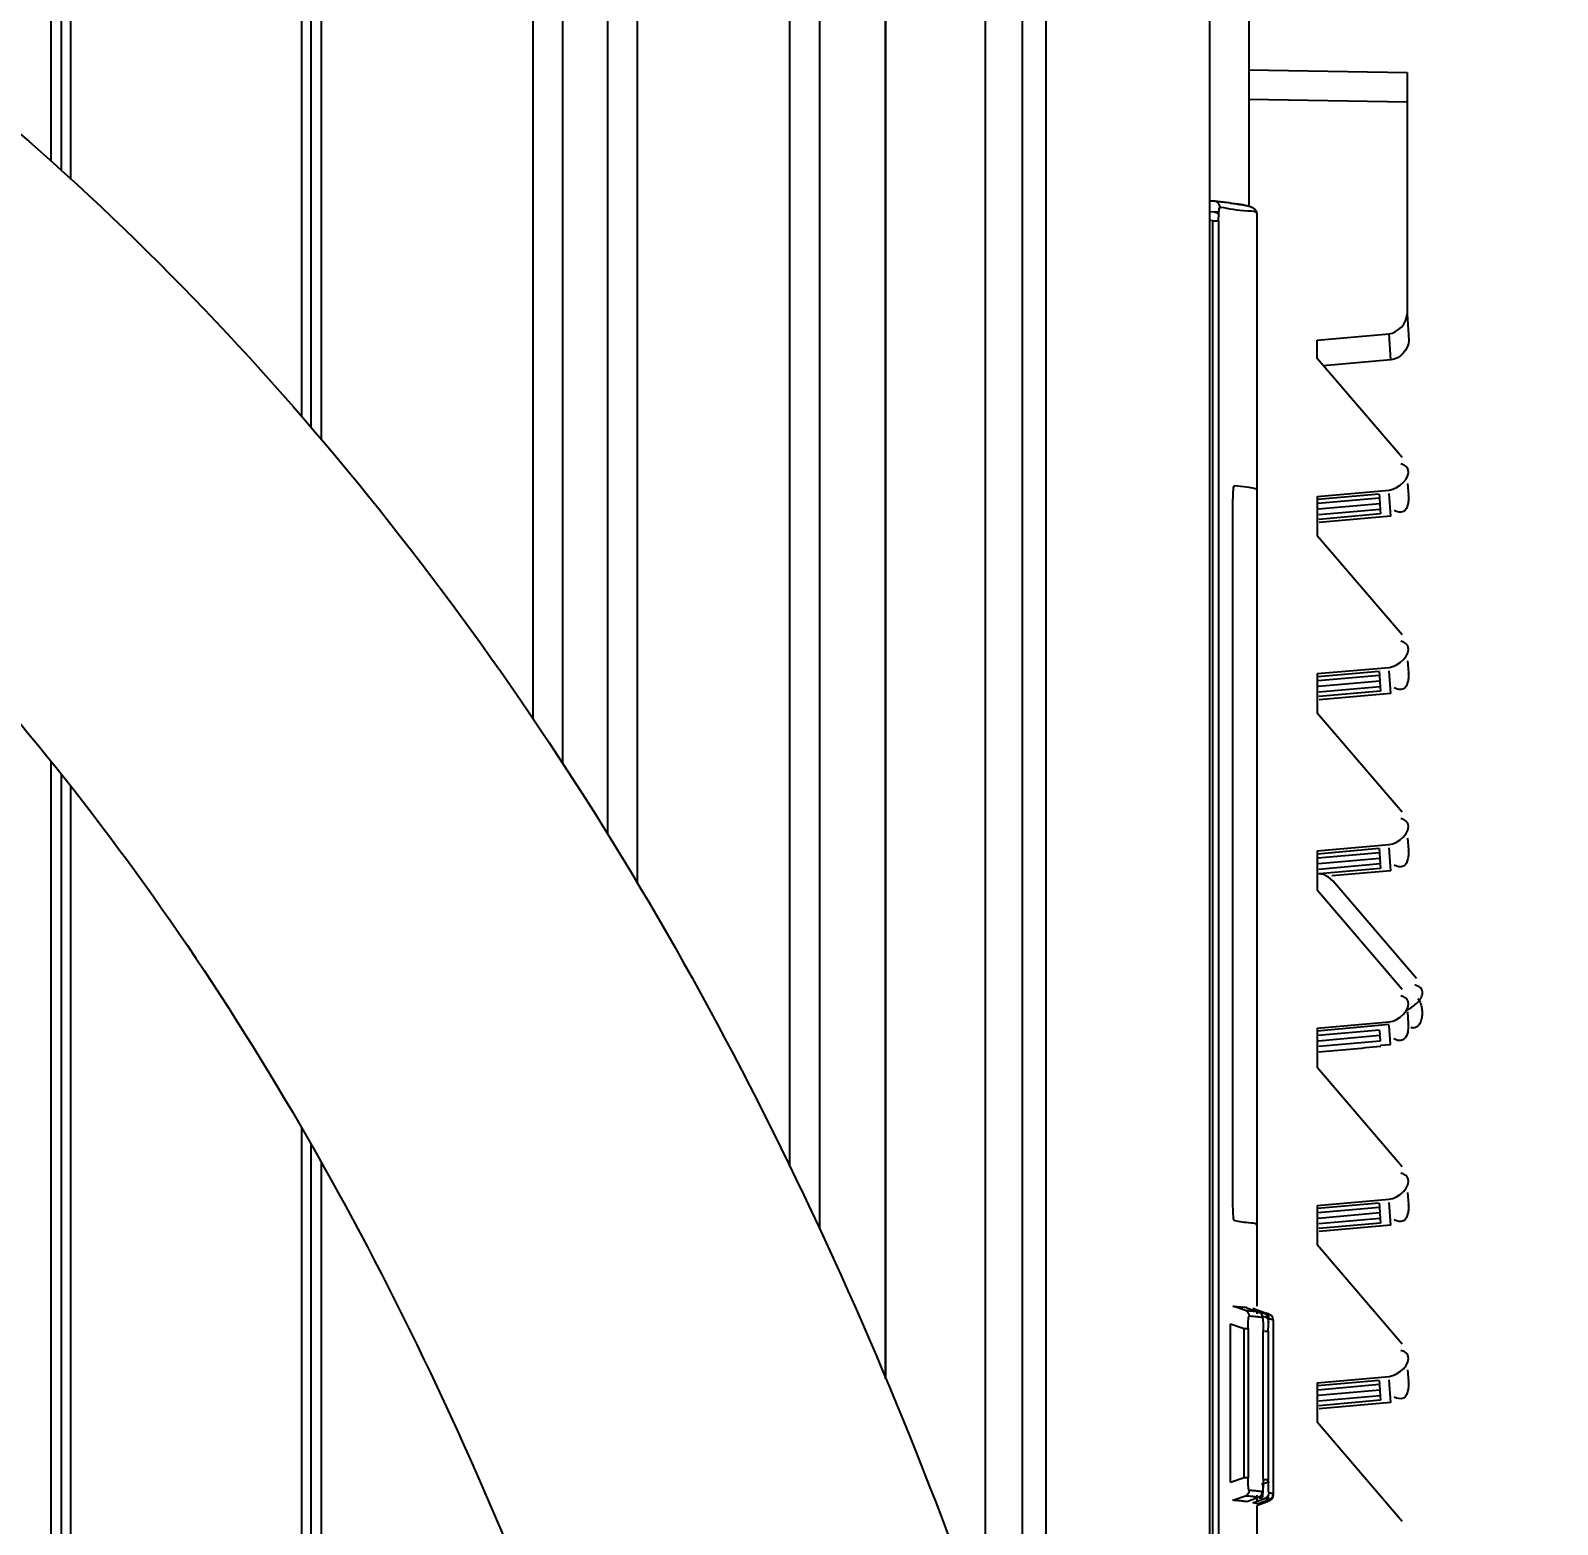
# Model space of a CAD drawing. Header units: millimetres. Extents: x 0 to 10500, y 0 to 7425.
# Drawn here: x 7084.3 to 7161.8, y 5887.9 to 5963.8 of the extents above; entities that cross this region are included whole.
import ezdxf

# ---------------------------------------------------------------- set-up
doc = ezdxf.new("R2010")
doc.units = ezdxf.units.MM
doc.header["$LTSCALE"] = 577.5
doc.layers.get('0').update_dxf_attribs({"linetype": 'CONTINUOUS'})
doc.styles.add('TEXTSTYLE_2', font='txt', dxfattribs={"width": 0.8})
doc.dimstyles.new('DIMSTYLE_1', dxfattribs={"dimtxt": 75, "dimasz": 3.5, "dimexe": 1.5, "dimexo": 1.5, "dimgap": 18.75, "dimtad": 1, "dimdec": 1, "dimtxsty": 'TEXTSTYLE_2', "dimblk": '_FILLED', "dimblk1": '_FILLED', "dimblk2": '_FILLED', "dimcen": 0.09, "dimadec": 1, "dimazin": 2, "dimtp": 0.1, "dimtm": 0.1, "dimtfac": 1, "dimtdec": 1, "dimtofl": 0, "dimtmove": 0, "dimatfit": 3, "dimldrblk": '_FILLED', "dimfxl": 1, "dimtolj": 1, "dimarcsym": 0})

# ---------------------------------------------------------------- blocks, each defined once
blk = doc.blocks.new('_FILLED')
at = {"color": 0, "linetype": 'ByBlock'}
blk.add_solid([(0, 0), (-1, 0.214), (-1, -0.214)], dxfattribs=at)
blk = doc.blocks.new('*D2')
at = {"color": 2, "linetype": 'Continuous', "transparency": 16777216}
for p, q in [((6517.065, 6087.821), (7463.502, 6087.821)), ((7463.502, 6087.821), (7483.752, 6087.821)), ((7482.252, 6087.821), (7482.252, 5215.996)), ((7482.252, 4344.171), (7482.252, 5215.996)), ((7017.542, 4344.171), (7463.502, 4344.171)), ((7463.502, 4344.171), (7483.752, 4344.171))]:
    blk.add_line(p, q, dxfattribs=at)
at = {"color": 2, "linetype": 'Continuous', "transparency": 16777216, "xscale": 3.5, "yscale": 3.5, "zscale": 3.5}
for p, rotation in [((7482.252, 6087.821), 90), ((7482.252, 4344.171), 270)]:
    blk.add_blockref('_FILLED', p, dxfattribs=dict(at, rotation=rotation))
at = {"color": 2, "linetype": 'Continuous', "transparency": 16777216, "insert": (7388.502, 5215.996), "char_height": 75, "width": 360, "attachment_point": 2, "rotation": 90, "line_spacing_factor": 0.9, "style": 'TEXTSTYLE_2'}
blk.add_mtext('(1743)', dxfattribs=at)

msp = doc.modelspace()

# ---------------------------------------------------------------- linework, layer by layer
at = {"color": 6, "linetype": 'Continuous'}
for p, q in [((7085.326, 5957.17), (7085.326, 6002.32)), ((7085.826, 6002.316), (7085.826, 5956.714)), ((7086.326, 5956.259), (7086.326, 6002.274)), ((7098.026, 6002.274), (7098.026, 5944.223)), ((7098.526, 5943.64), (7098.526, 6002.316)), ((7099.026, 6002.32), (7099.026, 5943.057)), ((7109.776, 6002.32), (7109.776, 5928.864)), ((7115.076, 6002.32), (7115.076, 5920.516)), ((7122.832, 5906.109), (7122.832, 6002.32)), ((7124.332, 6002.308), (7124.332, 5902.958)), ((7127.676, 6002.235), (7127.676, 5895.364)), ((7127.689, 5895.333), (7127.689, 6002.231)), ((7132.766, 5882.183), (7132.766, 6002.291)), ((7111.276, 6000.754), (7111.276, 5926.62)), ((7113.576, 6000.754), (7113.576, 5923.007)), ((7146.126, 5961.834), (7154.163, 5961.692)), ((7154.163, 5961.692), (7154.162, 5949.415)), ((7146.126, 5960.345), (7154.162, 5960.203)), ((7144.468, 5955.143), (7144.383, 5955.153)), ((7144.67, 5954.853), (7144.694, 5954.851)), ((7144.955, 5955.088), (7144.836, 5955.102)), ((7144.3, 5835.848), (7144.3, 5954.165)), ((7144.588, 5954.162), (7144.588, 5833.892)), ((7146.533, 5954.526), (7146.533, 5899.023)), ((7154.162, 5949.415), (7154.254, 5948.088)), ((7149.602, 5948.1), (7153.249, 5948.419)), ((7149.602, 5947.166), (7149.602, 5948.1)), ((7153.341, 5947.091), (7153.249, 5948.419)), ((7153.921, 5942.127), (7149.602, 5947.166)), ((7153.341, 5947.091), (7149.923, 5946.792)), ((7149.602, 5940.161), (7153.249, 5940.48)), ((7149.602, 5940.161), (7149.602, 5938.162)), ((7152.748, 5940.275), (7149.613, 5940.001)), ((7152.748, 5940.275), (7152.763, 5940.065)), ((7153.341, 5939.153), (7153.261, 5940.311)), ((7154.252, 5940.219), (7154.21, 5940.814)), ((7152.763, 5940.065), (7149.634, 5939.791)), ((7152.783, 5939.781), (7149.659, 5939.508)), ((7152.802, 5939.498), (7149.684, 5939.224)), ((7152.764, 5940.046), (7152.783, 5939.781)), ((7152.784, 5939.762), (7152.802, 5939.498)), ((7152.804, 5939.478), (7152.818, 5939.268)), ((7152.818, 5939.268), (7149.683, 5938.993)), ((7153.341, 5939.153), (7149.694, 5938.833)), ((7153.921, 5933.122), (7149.602, 5938.162)), ((7154.252, 5931.214), (7154.21, 5931.809)), ((7149.602, 5931.157), (7153.249, 5931.475)), ((7149.602, 5931.157), (7149.602, 5929.157)), ((7152.748, 5931.27), (7149.613, 5930.997)), ((7152.763, 5931.06), (7149.634, 5930.786)), ((7152.748, 5931.27), (7152.763, 5931.06)), ((7152.764, 5931.041), (7152.783, 5930.777)), ((7153.341, 5930.148), (7153.261, 5931.306)), ((7152.783, 5930.777), (7149.659, 5930.503)), ((7152.818, 5930.263), (7149.683, 5929.988)), ((7152.802, 5930.493), (7149.684, 5930.22)), ((7153.341, 5930.148), (7149.694, 5929.828)), ((7152.784, 5930.757), (7152.802, 5930.493)), ((7152.804, 5930.473), (7152.818, 5930.263)), ((7153.921, 5924.117), (7149.602, 5929.157)), ((7085.326, 5845.129), (7085.326, 5926.674)), ((7085.826, 5926.056), (7085.826, 5844.191)), ((7086.326, 5843.243), (7086.326, 5925.438)), ((7149.602, 5922.152), (7153.249, 5922.47)), ((7152.748, 5922.266), (7149.616, 5921.992)), ((7152.748, 5922.266), (7152.763, 5922.055)), ((7153.341, 5921.143), (7153.261, 5922.301)), ((7154.252, 5922.209), (7154.21, 5922.804)), ((7149.602, 5922.152), (7149.602, 5920.152)), ((7152.763, 5922.055), (7149.634, 5921.781)), ((7152.783, 5921.772), (7149.659, 5921.498)), ((7152.802, 5921.488), (7149.684, 5921.215)), ((7152.764, 5922.036), (7152.783, 5921.772)), ((7152.784, 5921.752), (7152.802, 5921.488)), ((7149.921, 5920.946), (7149.641, 5920.989)), ((7152.818, 5921.258), (7149.704, 5920.985)), ((7150.178, 5920.826), (7149.921, 5920.946)), ((7150.392, 5920.639), (7150.178, 5920.826)), ((7153.341, 5921.143), (7150.352, 5920.881)), ((7152.804, 5921.468), (7152.818, 5921.258)), ((7153.921, 5915.112), (7149.602, 5920.152)), ((7154.645, 5915.677), (7150.392, 5920.639)), ((7154.239, 5913.391), (7154.197, 5913.986)), ((7149.602, 5913.147), (7153.249, 5913.465)), ((7149.602, 5913.147), (7149.602, 5911.147)), ((7149.604, 5913.018), (7153.257, 5913.347)), ((7152.763, 5913.051), (7149.634, 5912.776)), ((7152.764, 5913.031), (7152.783, 5912.767)), ((7153.328, 5912.325), (7153.262, 5913.278)), ((7152.783, 5912.767), (7149.659, 5912.493)), ((7152.802, 5912.483), (7149.684, 5912.21)), ((7152.784, 5912.747), (7152.802, 5912.483)), ((7152.816, 5912.28), (7153.328, 5912.325)), ((7152.816, 5912.29), (7152.816, 5912.28)), ((7153.921, 5906.107), (7149.602, 5911.147)), ((7098.026, 5908.092), (7098.026, 5815.065)), ((7098.526, 5813.445), (7098.526, 5907.211)), ((7099.026, 5906.33), (7099.026, 5811.641)), ((7149.602, 5904.142), (7153.249, 5904.46)), ((7154.252, 5904.199), (7154.21, 5904.794)), ((7149.602, 5904.142), (7149.602, 5902.142)), ((7152.748, 5904.256), (7149.613, 5903.982)), ((7152.763, 5904.046), (7149.634, 5903.771)), ((7152.783, 5903.762), (7149.659, 5903.488)), ((7152.748, 5904.256), (7152.763, 5904.046)), ((7152.764, 5904.026), (7152.783, 5903.762)), ((7152.784, 5903.742), (7152.802, 5903.478)), ((7153.341, 5903.133), (7153.261, 5904.291)), ((7152.818, 5903.248), (7149.683, 5902.974)), ((7152.802, 5903.478), (7149.684, 5903.205)), ((7153.341, 5903.133), (7149.694, 5902.814)), ((7152.804, 5903.459), (7152.818, 5903.248)), ((7153.921, 5897.102), (7149.602, 5902.142)), ((7146.021, 5898.794), (7145.956, 5898.8)), ((7146.208, 5898.776), (7146.174, 5898.78)), ((7146.505, 5898.857), (7147.111, 5898.636)), ((7146.533, 5898.856), (7146.533, 5898.636)), ((7147.125, 5898.631), (7147.113, 5898.636)), ((7145.206, 5890.073), (7145.206, 5898.134)), ((7145.893, 5890.312), (7145.893, 5897.891)), ((7146.089, 5897.888), (7146.089, 5890.31)), ((7146.864, 5890.265), (7146.864, 5897.769)), ((7147.117, 5897.754), (7147.117, 5890.199)), ((7147.373, 5897.66), (7147.373, 5890.129)), ((7149.602, 5895.137), (7153.249, 5895.456)), ((7149.602, 5895.137), (7149.602, 5893.137)), ((7152.748, 5895.251), (7149.613, 5894.977)), ((7152.748, 5895.251), (7152.763, 5895.041)), ((7153.341, 5894.128), (7153.261, 5895.287)), ((7154.252, 5895.194), (7154.21, 5895.789)), ((7152.763, 5895.041), (7149.634, 5894.767)), ((7152.783, 5894.757), (7149.659, 5894.483)), ((7152.802, 5894.473), (7149.684, 5894.2)), ((7152.764, 5895.021), (7152.783, 5894.757)), ((7152.784, 5894.737), (7152.802, 5894.473)), ((7152.804, 5894.454), (7152.818, 5894.244)), ((7152.818, 5894.244), (7149.683, 5893.969)), ((7153.341, 5894.128), (7149.694, 5893.809)), ((7153.921, 5888.097), (7149.602, 5893.137)), ((7146.533, 5889.424), (7146.533, 5889.142)), ((7146.652, 5888.946), (7147.111, 5889.113)), ((7146.754, 5889.293), (7146.823, 5889.302)), ((7147.125, 5889.118), (7147.113, 5889.113)), ((7147.246, 5889.522), (7147.231, 5889.526)), ((7146.533, 5888.893), (7146.533, 5883.722))]:
    msp.add_line(p, q, dxfattribs=at)
at = {"color": 7, "linetype": 'Continuous'}
for p, q in [((7134.626, 6001.556), (7134.626, 5876.682)), ((7135.816, 6001.565), (7135.816, 5872.881)), ((7144.126, 6001.499), (7144.126, 5837.036)), ((7146.126, 6000.257), (7146.126, 5954.897))]:
    msp.add_line(p, q, dxfattribs=at)
at = {"color": 2, "linetype": 'Continuous'}
for p, q in [((7144.383, 5955.153), (7144.126, 5955.162)), ((7144.404, 5955.151), (7144.383, 5955.153)), ((7144.527, 5955.109), (7144.404, 5955.151)), ((7144.632, 5955), (7144.527, 5955.109)), ((7144.629, 5954.764), (7144.67, 5954.853)), ((7144.67, 5954.853), (7144.632, 5955)), ((7144.126, 5954.624), (7144.383, 5954.615)), ((7144.3, 5954.165), (7144.126, 5954.171)), ((7144.3, 5954.165), (7144.588, 5954.162)), ((7144.383, 5954.615), (7144.527, 5954.571)), ((7144.527, 5954.571), (7144.632, 5954.462)), ((7144.588, 5954.162), (7144.599, 5954.505)), ((7144.599, 5954.505), (7144.629, 5954.764)), ((7145.315, 5939.823), (7145.327, 5940.268)), ((7145.327, 5940.268), (7145.357, 5940.597)), ((7145.357, 5940.597), (7145.398, 5940.713)), ((7145.315, 5904.259), (7145.315, 5939.823)), ((7145.327, 5903.813), (7145.315, 5904.259)), ((7145.357, 5903.479), (7145.327, 5903.813)), ((7145.399, 5903.354), (7145.357, 5903.479)), ((7145.956, 5898.8), (7145.325, 5899.023)), ((7145.956, 5898.8), (7146.057, 5898.737)), ((7146.033, 5898.949), (7146.626, 5898.73)), ((7146.057, 5898.737), (7146.127, 5898.639)), ((7146.097, 5898.203), (7146.119, 5898.436)), ((7146.119, 5898.436), (7146.152, 5898.519)), ((7146.127, 5898.639), (7146.152, 5898.518)), ((7146.948, 5898.678), (7146.332, 5898.901)), ((7146.507, 5898.856), (7146.521, 5898.851)), ((7146.567, 5898.826), (7146.994, 5898.671)), ((7147.17, 5898.557), (7146.567, 5898.779)), ((7146.73, 5898.664), (7146.626, 5898.73)), ((7146.799, 5898.565), (7146.73, 5898.664)), ((7146.823, 5898.448), (7146.799, 5898.565)), ((7146.811, 5898.534), (7146.948, 5898.485)), ((7146.823, 5898.447), (7146.843, 5898.36)), ((7146.843, 5898.36), (7146.858, 5898.112)), ((7146.948, 5898.678), (7147.05, 5898.616)), ((7147.053, 5898.42), (7146.948, 5898.485)), ((7147.05, 5898.616), (7147.12, 5898.517)), ((7147.121, 5898.321), (7147.053, 5898.42)), ((7147.12, 5898.517), (7147.145, 5898.397)), ((7147.145, 5898.203), (7147.121, 5898.321)), ((7147.121, 5898.078), (7147.131, 5898.314)), ((7147.131, 5898.314), (7147.145, 5898.397)), ((7147.274, 5898.542), (7147.17, 5898.608)), ((7147.343, 5898.443), (7147.274, 5898.542)), ((7147.367, 5898.326), (7147.343, 5898.443)), ((7147.367, 5898.326), (7147.37, 5898.238)), ((7147.37, 5898.238), (7147.373, 5897.994)), ((7145.206, 5898.134), (7145.893, 5897.891)), ((7145.893, 5897.891), (7146.089, 5897.888)), ((7146.089, 5897.888), (7146.097, 5898.203)), ((7146.858, 5898.112), (7146.864, 5897.769)), ((7146.92, 5897.757), (7147.117, 5897.754)), ((7147.117, 5897.754), (7147.121, 5898.078)), ((7147.373, 5897.66), (7147.368, 5897.66)), ((7147.373, 5897.994), (7147.373, 5897.66)), ((7145.893, 5890.312), (7145.206, 5890.073)), ((7146.089, 5890.31), (7145.893, 5890.312)), ((7146.097, 5889.994), (7146.089, 5890.31)), ((7146.12, 5889.757), (7146.097, 5889.994)), ((7146.152, 5889.669), (7146.12, 5889.757)), ((7146.772, 5889.977), (7147.176, 5890.126)), ((7146.858, 5889.923), (7146.843, 5889.68)), ((7146.864, 5890.265), (7146.858, 5889.923)), ((7146.858, 5889.637), (7146.864, 5889.98)), ((7147.117, 5890.199), (7146.92, 5890.201)), ((7147.121, 5889.873), (7147.117, 5890.199)), ((7147.131, 5889.633), (7147.121, 5889.873)), ((7147.368, 5890.128), (7147.373, 5890.129)), ((7147.373, 5890.129), (7147.37, 5889.556)), ((7145.325, 5889.168), (7145.956, 5889.387)), ((7146.06, 5889.453), (7145.956, 5889.387)), ((7146.626, 5889.315), (7146.033, 5889.093)), ((7146.128, 5889.552), (7146.06, 5889.453)), ((7146.152, 5889.669), (7146.128, 5889.552)), ((7146.332, 5889.045), (7146.948, 5889.264)), ((7146.392, 5889.032), (7146.383, 5889.034)), ((7147.17, 5889.192), (7146.567, 5888.97)), ((7146.567, 5888.923), (7147.17, 5889.142)), ((7146.626, 5889.315), (7146.727, 5889.378)), ((7146.948, 5889.071), (7146.644, 5888.961)), ((7146.727, 5889.378), (7146.797, 5889.477)), ((7146.797, 5889.477), (7146.823, 5889.597)), ((7146.843, 5889.68), (7146.823, 5889.598)), ((7146.823, 5889.302), (7146.843, 5889.389)), ((7146.843, 5889.389), (7146.858, 5889.637)), ((7147.053, 5889.329), (7146.948, 5889.264)), ((7146.948, 5889.071), (7147.05, 5889.133)), ((7147.05, 5889.133), (7147.12, 5889.232)), ((7147.121, 5889.428), (7147.053, 5889.329)), ((7147.12, 5889.232), (7147.145, 5889.352)), ((7147.145, 5889.546), (7147.121, 5889.428)), ((7147.145, 5889.545), (7147.131, 5889.633)), ((7147.17, 5889.192), (7147.272, 5889.255)), ((7147.274, 5889.207), (7147.17, 5889.142)), ((7147.272, 5889.255), (7147.342, 5889.353)), ((7147.343, 5889.306), (7147.274, 5889.207)), ((7147.342, 5889.353), (7147.367, 5889.474)), ((7147.367, 5889.423), (7147.343, 5889.306)), ((7147.37, 5889.556), (7147.367, 5889.474))]:
    msp.add_line(p, q, dxfattribs=at)
at = {"color": 6, "linetype": 'Continuous'}
for centre, radius, start, end in [((7140.239, 5916.041), 39.331, 82.78131, 83.92143), ((7140.041, 5914.309), 41.073, 83.29626, 83.81222), ((7142.629, 6001.962), 47.379, 272.12163, 272.35248), ((7143.934, 5875.617), 23.271, 84.47686, 84.85399), ((7144.317, 5877.631), 20.968, 84.28727, 84.97981), ((7144.762, 5881.957), 16.619, 83.55251, 84.32781), ((7145.276, 5886.575), 11.973, 82.90992, 83.51843), ((7145.387, 5887.47), 11.071, 82.54921, 82.90684), ((7146.72, 5897.415), 1.283, 75.06109, 76.37447), ((7143.858, 5865.997), 23.484, 84.25665, 84.87498), ((7143.754, 5862.792), 26.984, 84.36447, 84.90263), ((7144.564, 5873.009), 16.436, 83.47816, 84.26138), ((7145.076, 5877.51), 11.907, 82.86806, 83.46542), ((7145.371, 5879.872), 9.526, 82.42879, 82.86064), ((7145.288, 5901.078), 11.876, 276.58596, 277.09157), ((7146.525, 5891.178), 2.15, 281.35194, 282.59418), ((7146.635, 5890.685), 1.644, 282.60787, 283.63384), ((7146.72, 5890.334), 1.283, 283.62553, 284.93891)]:
    msp.add_arc(centre, radius, start, end, dxfattribs=at)
at = {"color": 2, "linetype": 'Continuous'}
for centre, radius, start, end in [((7144.551, 5887.677), 11.368, 82.78713, 83.54365), ((7144.85, 5890.064), 8.963, 82.41689, 82.76962), ((7143.217, 5865.121), 24.139, 84.35166, 84.9903), ((7143.957, 5872.578), 16.646, 83.54141, 84.35774), ((7144.61, 5878.333), 10.853, 82.46888, 83.55267), ((7145.895, 5886.828), 2.259, 77.54295, 78.84592)]:
    msp.add_arc(centre, radius, start, end, dxfattribs=at)
at = {"color": 7, "linetype": 'Continuous'}
for points, knots in [([(7032.354, 5981.579), (7040.595, 5981.51), (7056.655, 5977.488), (7078.328, 5964.144), (7097.531, 5946.019), (7113.978, 5923.793), (7127.036, 5898.467), (7136.838, 5871.372), (7143.601, 5843.454), (7148.357, 5805.143), (7146.868, 5775.479), (7143.483, 5756.285)], [0, 0, 0, 0, 0.1, 0.2, 0.3, 0.4, 0.5, 0.6, 0.7, 0.8, 1, 1, 1, 1]), ([(7032.178, 5960.579), (7037.094, 5960.538), (7047.828, 5958.084), (7065.294, 5947.511), (7081.676, 5932.08), (7096.012, 5912.749), (7107.691, 5890.152), (7116.688, 5865.317), (7122.901, 5839.655), (7127.254, 5804.601), (7125.88, 5777.383), (7122.803, 5759.931)], [0, 0, 0, 0, 0.1, 0.2, 0.3, 0.4, 0.5, 0.6, 0.7, 0.8, 1, 1, 1, 1]), ([(6975.103, 5931.661), (6982.624, 5929.303), (6998.304, 5923.281), (7021.566, 5910.84), (7044.778, 5894.587), (7066.078, 5874.321), (7083.696, 5849.888), (7096.67, 5822.317), (7104.347, 5792.052), (7104.212, 5770.719), (7102.336, 5760.079)], [0, 0, 0, 0, 0.115992, 0.242279, 0.368565, 0.494852, 0.621139, 0.747426, 0.873713, 1, 1, 1, 1])]:
    msp.add_open_spline(points, degree=3, knots=knots, dxfattribs=at)
at = {"color": 6, "linetype": 'Continuous'}
for points, knots in [([(7144.694, 5954.851), (7145.155, 5954.801), (7145.572, 5954.63), (7146.533, 5954.68), (7146.533, 5954.519)], [0, 0, 0, 0, 0.741808, 1, 1, 1, 1]), ([(7146.037, 5954.916), (7145.897, 5954.951), (7145.536, 5955.013), (7145.174, 5955.061), (7144.955, 5955.088)], [0, 0, 0, 0, 0.395504, 1, 1, 1, 1]), ([(7145.182, 5955.061), (7145.278, 5955.048), (7145.458, 5955.025), (7145.638, 5954.997), (7145.721, 5954.982)], [0, 0, 0, 0, 0.535426, 1, 1, 1, 1]), ([(7145.721, 5954.982), (7145.836, 5954.962), (7146.033, 5954.924), (7146.233, 5954.877), (7146.309, 5954.838)], [0, 0, 0, 0, 0.577843, 1, 1, 1, 1]), ([(7146.309, 5954.838), (7146.362, 5954.809), (7146.48, 5954.735), (7146.533, 5954.594), (7146.533, 5954.519)], [0, 0, 0, 0, 0.450037, 1, 1, 1, 1]), ([(7154.197, 5941.566), (7154.171, 5941.623), (7154.065, 5941.736), (7153.924, 5941.786), (7153.842, 5941.807)], [0, 0, 0, 0, 0.425862, 1, 1, 1, 1]), ([(7154.225, 5940.219), (7154.233, 5940.142), (7154.238, 5939.989), (7154.221, 5939.838), (7154.205, 5939.765)], [0, 0, 0, 0, 0.510771, 1, 1, 1, 1]), ([(7154.205, 5939.765), (7154.173, 5939.621), (7154.032, 5939.271), (7153.645, 5939.357), (7153.509, 5939.437)], [0, 0, 0, 0, 0.482965, 1, 1, 1, 1]), ([(7154.197, 5932.561), (7154.171, 5932.618), (7154.065, 5932.732), (7153.924, 5932.782), (7153.842, 5932.802)], [0, 0, 0, 0, 0.425862, 1, 1, 1, 1]), ([(7154.225, 5931.214), (7154.233, 5931.137), (7154.238, 5930.985), (7154.221, 5930.833), (7154.205, 5930.76)], [0, 0, 0, 0, 0.510771, 1, 1, 1, 1]), ([(7154.205, 5930.76), (7154.173, 5930.616), (7154.032, 5930.266), (7153.645, 5930.352), (7153.509, 5930.432)], [0, 0, 0, 0, 0.482965, 1, 1, 1, 1]), ([(7154.197, 5923.556), (7154.171, 5923.613), (7154.065, 5923.727), (7153.924, 5923.777), (7153.842, 5923.797)], [0, 0, 0, 0, 0.425862, 1, 1, 1, 1]), ([(7154.205, 5921.755), (7154.173, 5921.611), (7154.032, 5921.262), (7153.645, 5921.347), (7153.509, 5921.427)], [0, 0, 0, 0, 0.482965, 1, 1, 1, 1]), ([(7154.225, 5922.209), (7154.233, 5922.132), (7154.238, 5921.98), (7154.221, 5921.828), (7154.205, 5921.755)], [0, 0, 0, 0, 0.510771, 1, 1, 1, 1]), ([(7154.667, 5915.302), (7154.651, 5915.309), (7154.615, 5915.321), (7154.579, 5915.33), (7154.561, 5915.335)], [0, 0, 0, 0, 0.48218, 1, 1, 1, 1]), ([(7154.913, 5915.115), (7154.89, 5915.155), (7154.817, 5915.235), (7154.722, 5915.282), (7154.667, 5915.302)], [0, 0, 0, 0, 0.444356, 1, 1, 1, 1]), ([(7154.197, 5914.552), (7154.171, 5914.608), (7154.065, 5914.722), (7153.924, 5914.772), (7153.842, 5914.792)], [0, 0, 0, 0, 0.425862, 1, 1, 1, 1]), ([(7154.412, 5914.217), (7154.491, 5914.27), (7154.638, 5914.386), (7154.762, 5914.526), (7154.815, 5914.6)], [0, 0, 0, 0, 0.509841, 1, 1, 1, 1]), ([(7154.717, 5914.648), (7154.779, 5914.575), (7154.871, 5914.383), (7154.91, 5914.178), (7154.92, 5914.067)], [0, 0, 0, 0, 0.463069, 1, 1, 1, 1]), ([(7154.815, 5914.6), (7154.872, 5914.681), (7154.964, 5914.843), (7154.953, 5915.043), (7154.913, 5915.115)], [0, 0, 0, 0, 0.546318, 1, 1, 1, 1]), ([(7154.124, 5914.071), (7154.173, 5914.088), (7154.273, 5914.132), (7154.366, 5914.187), (7154.412, 5914.217)], [0, 0, 0, 0, 0.486253, 1, 1, 1, 1]), ([(7154.92, 5914.067), (7154.927, 5913.984), (7154.929, 5913.819), (7154.906, 5913.656), (7154.887, 5913.578)], [0, 0, 0, 0, 0.510418, 1, 1, 1, 1]), ([(7154.211, 5913.036), (7154.195, 5912.912), (7154.146, 5912.681), (7153.936, 5912.525), (7153.834, 5912.516)], [0, 0, 0, 0, 0.551143, 1, 1, 1, 1]), ([(7154.213, 5913.391), (7154.219, 5913.331), (7154.226, 5913.213), (7154.218, 5913.094), (7154.211, 5913.036)], [0, 0, 0, 0, 0.506075, 1, 1, 1, 1]), ([(7154.496, 5913.155), (7154.473, 5913.155), (7154.424, 5913.16), (7154.376, 5913.173), (7154.351, 5913.181)], [0, 0, 0, 0, 0.473498, 1, 1, 1, 1]), ([(7154.887, 5913.578), (7154.86, 5913.471), (7154.791, 5913.269), (7154.589, 5913.156), (7154.496, 5913.155)], [0, 0, 0, 0, 0.545318, 1, 1, 1, 1]), ([(7153.644, 5912.545), (7153.62, 5912.553), (7153.571, 5912.574), (7153.523, 5912.6), (7153.499, 5912.614)], [0, 0, 0, 0, 0.473308, 1, 1, 1, 1]), ([(7153.834, 5912.516), (7153.804, 5912.514), (7153.739, 5912.517), (7153.677, 5912.533), (7153.644, 5912.545)], [0, 0, 0, 0, 0.465754, 1, 1, 1, 1]), ([(7154.197, 5905.547), (7154.171, 5905.603), (7154.065, 5905.717), (7153.924, 5905.767), (7153.842, 5905.787)], [0, 0, 0, 0, 0.425862, 1, 1, 1, 1]), ([(7154.205, 5903.746), (7154.173, 5903.602), (7154.032, 5903.252), (7153.645, 5903.337), (7153.509, 5903.417)], [0, 0, 0, 0, 0.482965, 1, 1, 1, 1]), ([(7154.225, 5904.199), (7154.233, 5904.122), (7154.238, 5903.97), (7154.221, 5903.818), (7154.205, 5903.746)], [0, 0, 0, 0, 0.510771, 1, 1, 1, 1]), ([(7146.626, 5898.73), (7146.561, 5898.738), (7146.422, 5898.755), (7146.282, 5898.769), (7146.208, 5898.776)], [0, 0, 0, 0, 0.465878, 1, 1, 1, 1]), ([(7147.022, 5898.662), (7147.01, 5898.665), (7146.986, 5898.671), (7146.961, 5898.676), (7146.948, 5898.678)], [0, 0, 0, 0, 0.47781, 1, 1, 1, 1]), ([(7146.948, 5898.485), (7146.98, 5898.492), (7147.035, 5898.504), (7147.09, 5898.52), (7147.114, 5898.529)], [0, 0, 0, 0, 0.5675, 1, 1, 1, 1]), ([(7147.113, 5898.636), (7147.103, 5898.639), (7147.083, 5898.646), (7147.062, 5898.652), (7147.051, 5898.655)], [0, 0, 0, 0, 0.465253, 1, 1, 1, 1]), ([(7147.17, 5898.608), (7147.164, 5898.612), (7147.149, 5898.621), (7147.133, 5898.628), (7147.125, 5898.631)], [0, 0, 0, 0, 0.437733, 1, 1, 1, 1]), ([(7147.145, 5898.397), (7147.163, 5898.393), (7147.198, 5898.386), (7147.232, 5898.377), (7147.248, 5898.373)], [0, 0, 0, 0, 0.533214, 1, 1, 1, 1]), ([(7147.248, 5898.373), (7147.261, 5898.369), (7147.286, 5898.362), (7147.311, 5898.354), (7147.322, 5898.349)], [0, 0, 0, 0, 0.544138, 1, 1, 1, 1]), ([(7147.322, 5898.349), (7147.331, 5898.346), (7147.346, 5898.339), (7147.361, 5898.33), (7147.367, 5898.326)], [0, 0, 0, 0, 0.562305, 1, 1, 1, 1]), ([(7154.197, 5896.542), (7154.171, 5896.599), (7154.065, 5896.712), (7153.924, 5896.762), (7153.842, 5896.782)], [0, 0, 0, 0, 0.425862, 1, 1, 1, 1]), ([(7154.225, 5895.195), (7154.233, 5895.117), (7154.238, 5894.965), (7154.221, 5894.813), (7154.205, 5894.741)], [0, 0, 0, 0, 0.510771, 1, 1, 1, 1]), ([(7154.205, 5894.741), (7154.173, 5894.597), (7154.032, 5894.247), (7153.645, 5894.332), (7153.509, 5894.412)], [0, 0, 0, 0, 0.482965, 1, 1, 1, 1]), ([(7146.823, 5889.598), (7146.758, 5889.606), (7146.619, 5889.623), (7146.479, 5889.638), (7146.404, 5889.645)], [0, 0, 0, 0, 0.465871, 1, 1, 1, 1]), ([(7146.948, 5889.264), (7146.982, 5889.257), (7147.042, 5889.243), (7147.1, 5889.226), (7147.125, 5889.216)], [0, 0, 0, 0, 0.575878, 1, 1, 1, 1]), ([(7147.113, 5889.113), (7147.103, 5889.11), (7147.083, 5889.103), (7147.062, 5889.097), (7147.051, 5889.094)], [0, 0, 0, 0, 0.465253, 1, 1, 1, 1]), ([(7147.125, 5889.216), (7147.133, 5889.212), (7147.149, 5889.205), (7147.164, 5889.197), (7147.17, 5889.192)], [0, 0, 0, 0, 0.562234, 1, 1, 1, 1]), ([(7147.17, 5889.142), (7147.164, 5889.137), (7147.149, 5889.128), (7147.133, 5889.121), (7147.125, 5889.118)], [0, 0, 0, 0, 0.437733, 1, 1, 1, 1]), ([(7147.231, 5889.526), (7147.217, 5889.529), (7147.189, 5889.536), (7147.16, 5889.542), (7147.145, 5889.545)], [0, 0, 0, 0, 0.473525, 1, 1, 1, 1]), ([(7147.367, 5889.474), (7147.353, 5889.485), (7147.313, 5889.503), (7147.272, 5889.515), (7147.246, 5889.522)], [0, 0, 0, 0, 0.39567, 1, 1, 1, 1])]:
    msp.add_open_spline(points, degree=3, knots=knots, dxfattribs=at)
for points in [[(7153.249, 5948.419), (7153.698, 5948.458), (7154.162, 5948.964), (7154.162, 5949.415)], [(7154.254, 5948.088), (7154.254, 5947.637), (7153.79, 5947.131), (7153.341, 5947.091)], [(7153.249, 5940.48), (7153.728, 5940.522), (7154.396, 5941.129), (7154.197, 5941.566)], [(7153.249, 5931.475), (7153.728, 5931.517), (7154.396, 5932.124), (7154.197, 5932.561)], [(7153.249, 5922.47), (7153.728, 5922.512), (7154.396, 5923.119), (7154.197, 5923.556)], [(7153.249, 5913.465), (7153.728, 5913.507), (7154.396, 5914.114), (7154.197, 5914.552)], [(7152.826, 5912.211), (7151.778, 5912.118), (7150.729, 5912.02), (7149.68, 5911.928)], [(7153.249, 5904.46), (7153.728, 5904.502), (7154.396, 5905.109), (7154.197, 5905.547)], [(7153.249, 5895.456), (7153.728, 5895.497), (7154.396, 5896.104), (7154.197, 5896.542)]]:
    msp.add_open_spline(points, degree=3, dxfattribs=at)
at = {"color": 2, "linetype": 'Continuous'}
for points, knots in [([(7145.398, 5940.713), (7145.609, 5940.693), (7145.946, 5940.657), (7146.284, 5940.607), (7146.407, 5940.573)], [0, 0, 0, 0, 0.622294, 1, 1, 1, 1]), ([(7146.407, 5940.573), (7146.44, 5940.564), (7146.483, 5940.552), (7146.533, 5940.518), (7146.533, 5940.503)], [0, 0, 0, 0, 0.681481, 1, 1, 1, 1]), ([(7146.533, 5903.144), (7146.533, 5903.245), (7145.948, 5903.242), (7145.683, 5903.328), (7145.399, 5903.354)], [0, 0, 0, 0, 0.260956, 1, 1, 1, 1]), ([(7145.325, 5899.023), (7145.415, 5899.016), (7145.583, 5899), (7145.75, 5898.982), (7145.829, 5898.974)], [0, 0, 0, 0, 0.53146, 1, 1, 1, 1]), ([(7146.332, 5898.901), (7146.352, 5898.897), (7146.389, 5898.889), (7146.426, 5898.88), (7146.443, 5898.876)], [0, 0, 0, 0, 0.534553, 1, 1, 1, 1]), ([(7146.443, 5898.876), (7146.454, 5898.873), (7146.476, 5898.867), (7146.497, 5898.86), (7146.507, 5898.856)], [0, 0, 0, 0, 0.535782, 1, 1, 1, 1]), ([(7146.521, 5898.851), (7146.523, 5898.85), (7146.529, 5898.848), (7146.534, 5898.845), (7146.537, 5898.844)], [0, 0, 0, 0, 0.516218, 1, 1, 1, 1]), ([(7146.537, 5898.844), (7146.542, 5898.841), (7146.553, 5898.836), (7146.563, 5898.829), (7146.567, 5898.826)], [0, 0, 0, 0, 0.550926, 1, 1, 1, 1]), ([(7146.443, 5889.02), (7146.434, 5889.022), (7146.418, 5889.026), (7146.401, 5889.03), (7146.392, 5889.032)], [0, 0, 0, 0, 0.481646, 1, 1, 1, 1]), ([(7146.537, 5888.988), (7146.523, 5888.994), (7146.492, 5889.006), (7146.461, 5889.015), (7146.443, 5889.02)], [0, 0, 0, 0, 0.437856, 1, 1, 1, 1]), ([(7146.567, 5888.97), (7146.563, 5888.973), (7146.553, 5888.98), (7146.542, 5888.985), (7146.537, 5888.988)], [0, 0, 0, 0, 0.449094, 1, 1, 1, 1])]:
    msp.add_open_spline(points, degree=3, knots=knots, dxfattribs=at)

# ---------------------------------------------------------------- dimensions: what is measured, and where the dimension line sits
dim = msp.add_linear_dim(base=(7482.252, 6087.821), p1=(7016.042, 4344.171), p2=(6515.565, 6087.821), angle=90, text='(1743)', dimstyle='DIMSTYLE_1', dxfattribs=at)
dim.commit()
dim.dimension.update_dxf_attribs({"geometry": '*D2', "text_midpoint": (7482.252, 5215.996), "dimtype": 160})

doc.saveas('drawing.dxf')
